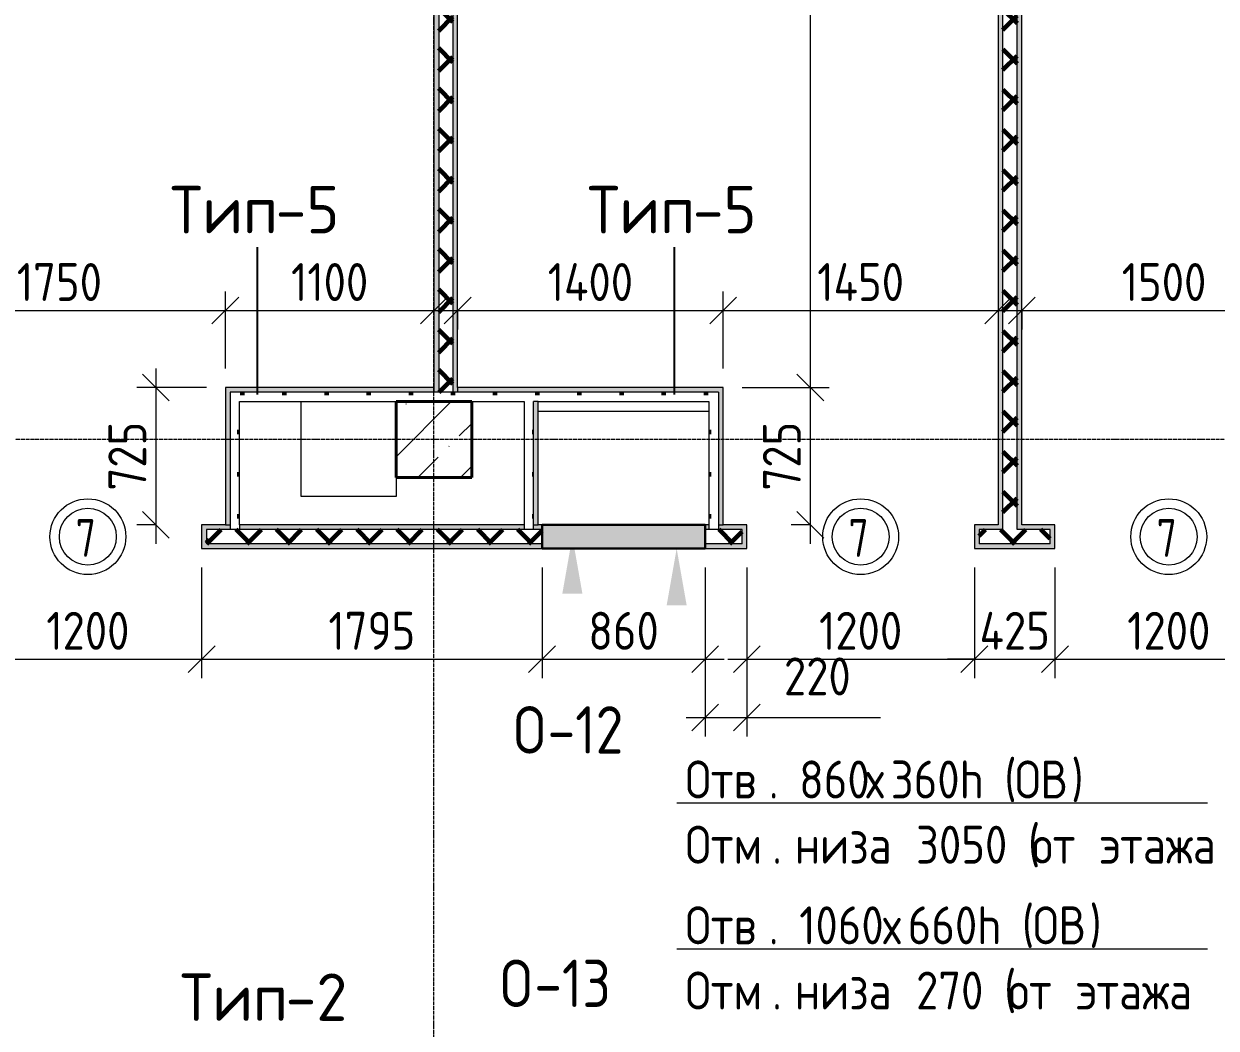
# Model space of a CAD drawing. Header units: millimetres. Extents: x -60946 to 138510, y -262288 to 24501.
# Drawn here: x 53447 to 59734, y -198328 to -193031 of the extents above; entities that cross this region are included whole.
import ezdxf

# ---------------------------------------------------------------- set-up
doc = ezdxf.new("R2010")
doc.units = ezdxf.units.MM
doc.linetypes.add('ADSK_Линия сетки', pattern=[25, 20, -2.5, 0, -2.5])
doc.linetypes.add('ADSK_Невидимые', pattern=[5, 3, -2])
for name, color, linetype, lineweight in [('2)Тип-2', 3, 'Continuous', 60), ('2)Тип-5', 1, 'Continuous', 60), ('Марки', 7, 'Continuous', 20), ('Марки дверей', 7, 'Continuous', 20), ('Несущие колонны', 7, 'Continuous', 18), ('Обобщенные модели', 7, 'ADSK_Невидимые', 18), ('Оси', 7, 'Continuous', 9), ('Перекрытие', 7, 'Continuous', 18), ('Размеры', 7, 'Continuous', 9), ('Стены внутренние', 7, 'Continuous', 18), ('Стены штриховка', 7, 'Continuous', 9), ('Узлы', 7, 'Continuous', 18)]:
    doc.layers.add(name, color=color, linetype=linetype, lineweight=lineweight)
doc.styles.add('GOST Common_2', font='', dxfattribs={"width": 0.9, "height": 250})
doc.styles.add('GOST Common_3', font='', dxfattribs={"width": 0.9, "height": 200})
doc.styles.add('GOST Common_4', font='', dxfattribs={"height": 250})
doc.styles.add('GOST Common_B', font='', dxfattribs={"width": 0.8, "height": 200})
doc.styles.get('GOST Common_2').set_extended_font_data('GOST Common')
doc.styles.get('GOST Common_3').set_extended_font_data('GOST Common')
doc.styles.get('GOST Common_4').set_extended_font_data('GOST Common')
doc.styles.get('GOST Common_B').set_extended_font_data('GOST Common', bold=True)
doc.dimstyles.new('ADSK_Основной_2_0', dxfattribs={"dimscale": 304.8, "dimtxt": 201.142999, "dimasz": 0.463911, "dimexe": 0.328084, "dimexo": 0.328084, "dimgap": 0.164042, "dimtad": 1, "dimdec": 3, "dimrnd": 0.001, "dimdsep": 46, "dimtxsty": 'GOST Common_3', "dimblk1": 'OBLIQUE', "dimblk2": 'OBLIQUE', "dimsah": 1, "dimcen": 0.09, "dimdle": 0.328084, "dimazin": 2, "dimtfac": 1, "dimtdec": 4, "dimtix": 1, "dimtmove": 0, "dimatfit": 3, "dimfxl": 1, "dimtvp": 1, "dimtolj": 1, "dimtzin": 0, "dimlwd": 20, "dimlwe": 20, "dimarcsym": 2})
doc.dimstyles.new('ADSK_Основной_2_0_1', dxfattribs={"dimscale": 304.8, "dimtxt": 201.142999, "dimasz": 0.463911, "dimexe": 0.328084, "dimexo": 0.328084, "dimgap": 0.164042, "dimtad": 1, "dimdec": 3, "dimrnd": 0.001, "dimdsep": 46, "dimtxsty": 'GOST Common_3', "dimblk1": 'OBLIQUE', "dimblk2": 'OBLIQUE', "dimsah": 1, "dimcen": 0.09, "dimdle": 0.328084, "dimazin": 2, "dimtfac": 1, "dimtdec": 4, "dimtix": 1, "dimtmove": 1, "dimatfit": 3, "dimfxl": 1, "dimtvp": 1, "dimtolj": 1, "dimtzin": 0, "dimlwd": 20, "dimlwe": 20, "dimarcsym": 2})
doc.dimstyles.new('ADSK_Основной_2_0_2', dxfattribs={"dimscale": 304.8, "dimtxt": 201.142999, "dimasz": 0.463911, "dimexe": 0.328084, "dimexo": 0.328084, "dimgap": 0.164042, "dimtad": 1, "dimdec": 3, "dimrnd": 0.001, "dimdsep": 46, "dimtxsty": 'GOST Common_3', "dimblk1": 'OBLIQUE', "dimblk2": 'OBLIQUE', "dimsah": 1, "dimcen": 0.09, "dimdle": 0.328084, "dimazin": 2, "dimtfac": 1, "dimtdec": 4, "dimtix": 1, "dimtmove": 0, "dimatfit": 3, "dimfxl": 1, "dimtvp": 1, "dimtolj": 1, "dimtzin": 0, "dimlwd": 20, "dimlwe": 20, "dimarcsym": 2})
pattern_1 = [(45, (9.36, -198628.46), (-106.066, 106.066), []), (135, (9.36, -198628.46), (-106.066, -106.066), [])]
pattern_2 = [(0, (9.36, -198628.46), (111.125, 111.125), [55.562, -166.688]), (90, (37.14, -198656.24), (-111.125, 111.125), [55.562, -166.688])]

# ---------------------------------------------------------------- blocks, each defined once
blk = doc.blocks.new('ADSK_КолоннаЖБ_Прямоугольная - 400x400 мм-1807143-Кладочный план 4-го этажа')
at = {"layer": 'Несущие колонны', "lineweight": 40}
for p, q in [((-200, 200), (200, 200)), ((-200, -200), (-200, 200)), ((200, 200), (200, -200)), ((200, -200), (-200, -200))]:
    blk.add_line(p, q, dxfattribs=at)
blk = doc.blocks.new('ADSK_ОбобщеннаяМодель_ОтверстиеПрямоугольное_вСтене - О-12_ОВ_в ГКЛ_860х360-4089083-Кладочный план 4-го этажа')
at = {"layer": 'Обобщенные модели'}
blk.add_hatch(color=256, dxfattribs=at).paths.add_polyline_path([(-309.7, 62.5), (-309.7, -62.5), (550.3, -62.5), (550.3, 62.5)])
at = {"layer": 'Узлы', "lineweight": 30}
for p, q in [((-309.7, -62.5), (-309.7, 62.5)), ((-309.7, 62.5), (550.3, 62.5)), ((550.3, 62.5), (550.3, -62.5)), ((550.3, -62.5), (-309.7, -62.5))]:
    blk.add_line(p, q, dxfattribs=at)
blk = doc.blocks.new('_Oblique')
at = {"color": 0, "linetype": 'ByBlock', "lineweight": -2}
blk.add_line((-0.5, -0.5), (0.5, 0.5), dxfattribs=at)
blk = doc.blocks.new('*D6035')
at = {"layer": 'Defpoints', "color": 0, "transparency": 16777216}
for p in [(53184.4, -195798.5), (54384.4, -195798.5), (54384.4, -196382.2)]:
    blk.add_point(p, dxfattribs=at)
at = {"layer": 'Размеры', "color": 0, "lineweight": 20, "transparency": 16777216}
for p, q in [((53184.4, -195898.5), (53184.4, -196482.2)), ((54384.4, -195898.5), (54384.4, -196482.2)), ((53084.4, -196382.2), (54484.4, -196382.2))]:
    blk.add_line(p, q, dxfattribs=at)
at = {"layer": 'Размеры', "color": 0, "lineweight": 20, "transparency": 16777216, "xscale": 141.4, "yscale": 141.4, "zscale": 141.4, "rotation": 180}
blk.add_blockref('_Oblique', (53184.4, -196382.2), dxfattribs=at)
at = {"layer": 'Размеры', "color": 0, "lineweight": 20, "transparency": 16777216, "xscale": 141.4, "yscale": 141.4, "zscale": 141.4}
blk.add_blockref('_Oblique', (54384.4, -196382.2), dxfattribs=at)
at = {"layer": 'Размеры', "color": 0, "lineweight": 9, "transparency": 16777216, "insert": (53784.4, -196232.2), "char_height": 200, "width": 560.473, "attachment_point": 5, "style": 'GOST Common_3'}
blk.add_mtext('\\A1;1200', dxfattribs=at)
blk = doc.blocks.new('*D6036')
at = {"layer": 'Defpoints', "color": 0, "transparency": 16777216}
for p in [(54384.4, -195798.5), (56179.4, -195798.5), (56179.4, -196382.2)]:
    blk.add_point(p, dxfattribs=at)
at = {"layer": 'Размеры', "color": 0, "lineweight": 20, "transparency": 16777216}
for p, q in [((54384.4, -195898.5), (54384.4, -196482.2)), ((56179.4, -195898.5), (56179.4, -196482.2)), ((54284.4, -196382.2), (56279.4, -196382.2))]:
    blk.add_line(p, q, dxfattribs=at)
at = {"layer": 'Размеры', "color": 0, "lineweight": 20, "transparency": 16777216, "xscale": 141.4, "yscale": 141.4, "zscale": 141.4, "rotation": 180}
blk.add_blockref('_Oblique', (54384.4, -196382.2), dxfattribs=at)
at = {"layer": 'Размеры', "color": 0, "lineweight": 20, "transparency": 16777216, "xscale": 141.4, "yscale": 141.4, "zscale": 141.4}
blk.add_blockref('_Oblique', (56179.4, -196382.2), dxfattribs=at)
at = {"layer": 'Размеры', "color": 0, "lineweight": 9, "transparency": 16777216, "insert": (55281.9, -196232.2), "char_height": 200, "width": 560.473, "attachment_point": 5, "style": 'GOST Common_3'}
blk.add_mtext('\\A1;1795', dxfattribs=at)
blk = doc.blocks.new('*D6037')
at = {"layer": 'Defpoints', "color": 0, "transparency": 16777216}
for p in [(56179.4, -195798.5), (57039.4, -195798.5), (57039.4, -196382.2)]:
    blk.add_point(p, dxfattribs=at)
at = {"layer": 'Размеры', "color": 0, "lineweight": 20, "transparency": 16777216}
for p, q in [((56179.4, -195898.5), (56179.4, -196482.2)), ((57039.4, -195898.5), (57039.4, -196482.2)), ((56079.4, -196382.2), (57139.4, -196382.2))]:
    blk.add_line(p, q, dxfattribs=at)
at = {"layer": 'Размеры', "color": 0, "lineweight": 20, "transparency": 16777216, "xscale": 141.4, "yscale": 141.4, "zscale": 141.4, "rotation": 180}
blk.add_blockref('_Oblique', (56179.4, -196382.2), dxfattribs=at)
at = {"layer": 'Размеры', "color": 0, "lineweight": 20, "transparency": 16777216, "xscale": 141.4, "yscale": 141.4, "zscale": 141.4}
blk.add_blockref('_Oblique', (57039.4, -196382.2), dxfattribs=at)
at = {"layer": 'Размеры', "color": 0, "lineweight": 9, "transparency": 16777216, "insert": (56609.4, -196232.2), "char_height": 200, "width": 454.106, "attachment_point": 5, "style": 'GOST Common_3'}
blk.add_mtext('\\A1;860', dxfattribs=at)
blk = doc.blocks.new('*D6038')
at = {"layer": 'Defpoints', "color": 0, "transparency": 16777216}
for p in [(57039.4, -195798.5), (57259.4, -195798.5), (57259.4, -196689.5)]:
    blk.add_point(p, dxfattribs=at)
at = {"layer": 'Размеры', "color": 0, "lineweight": 20, "transparency": 16777216}
for p, q in [((57039.4, -195898.5), (57039.4, -196789.5)), ((57259.4, -195898.5), (57259.4, -196789.5)), ((56939.4, -196689.5), (57259.4, -196689.5)), ((57259.4, -196689.5), (57963.6, -196689.5))]:
    blk.add_line(p, q, dxfattribs=at)
at = {"layer": 'Размеры', "color": 0, "lineweight": 20, "transparency": 16777216, "xscale": 141.4, "yscale": 141.4, "zscale": 141.4, "rotation": 180}
blk.add_blockref('_Oblique', (57039.4, -196689.5), dxfattribs=at)
at = {"layer": 'Размеры', "color": 0, "lineweight": 20, "transparency": 16777216, "xscale": 141.4, "yscale": 141.4, "zscale": 141.4}
blk.add_blockref('_Oblique', (57259.4, -196689.5), dxfattribs=at)
at = {"layer": 'Размеры', "color": 0, "lineweight": 9, "transparency": 16777216, "insert": (57455.1, -196372.8), "char_height": 200, "width": 454.106, "attachment_point": 1, "line_spacing_factor": 1.022761, "style": 'GOST Common_3'}
blk.add_mtext('\\A1;220', dxfattribs=at)
blk = doc.blocks.new('*D6039')
at = {"layer": 'Defpoints', "color": 0, "transparency": 16777216}
for p in [(57259.4, -195798.5), (58459.4, -195798.5), (58459.4, -196382.2)]:
    blk.add_point(p, dxfattribs=at)
at = {"layer": 'Размеры', "color": 0, "lineweight": 20, "transparency": 16777216}
for p, q in [((57259.4, -195898.5), (57259.4, -196482.2)), ((58459.4, -195898.5), (58459.4, -196482.2)), ((57159.4, -196382.2), (58559.4, -196382.2))]:
    blk.add_line(p, q, dxfattribs=at)
at = {"layer": 'Размеры', "color": 0, "lineweight": 20, "transparency": 16777216, "xscale": 141.4, "yscale": 141.4, "zscale": 141.4, "rotation": 180}
blk.add_blockref('_Oblique', (57259.4, -196382.2), dxfattribs=at)
at = {"layer": 'Размеры', "color": 0, "lineweight": 20, "transparency": 16777216, "xscale": 141.4, "yscale": 141.4, "zscale": 141.4}
blk.add_blockref('_Oblique', (58459.4, -196382.2), dxfattribs=at)
at = {"layer": 'Размеры', "color": 0, "lineweight": 9, "transparency": 16777216, "insert": (57859.4, -196232.2), "char_height": 200, "width": 560.473, "attachment_point": 5, "style": 'GOST Common_3'}
blk.add_mtext('\\A1;1200', dxfattribs=at)
blk = doc.blocks.new('*D6040')
at = {"layer": 'Defpoints', "color": 0, "transparency": 16777216}
for p in [(58459.4, -195798.5), (58884.4, -195798.5), (58884.4, -196382.2)]:
    blk.add_point(p, dxfattribs=at)
at = {"layer": 'Размеры', "color": 0, "lineweight": 20, "transparency": 16777216}
for p, q in [((58459.4, -195898.5), (58459.4, -196482.2)), ((58884.4, -195898.5), (58884.4, -196482.2)), ((58459.4, -196382.2), (58318, -196382.2)), ((58459.4, -196382.2), (58884.4, -196382.2)), ((58884.4, -196382.2), (59025.8, -196382.2))]:
    blk.add_line(p, q, dxfattribs=at)
at = {"layer": 'Размеры', "color": 0, "lineweight": 20, "transparency": 16777216, "xscale": 141.4, "yscale": 141.4, "zscale": 141.4}
blk.add_blockref('_Oblique', (58459.4, -196382.2), dxfattribs=at)
at = {"layer": 'Размеры', "color": 0, "lineweight": 20, "transparency": 16777216, "xscale": 141.4, "yscale": 141.4, "zscale": 141.4, "rotation": 180}
blk.add_blockref('_Oblique', (58884.4, -196382.2), dxfattribs=at)
at = {"layer": 'Размеры', "color": 0, "lineweight": 9, "transparency": 16777216, "insert": (58671.9, -196232.2), "char_height": 200, "width": 474.561, "attachment_point": 5, "style": 'GOST Common_3'}
blk.add_mtext('\\A1;425', dxfattribs=at)
blk = doc.blocks.new('*D6041')
at = {"layer": 'Defpoints', "color": 0, "transparency": 16777216}
for p in [(58884.4, -195798.5), (60084.4, -195798.5), (60084.4, -196382.2)]:
    blk.add_point(p, dxfattribs=at)
at = {"layer": 'Размеры', "color": 0, "lineweight": 20, "transparency": 16777216}
for p, q in [((58884.4, -195898.5), (58884.4, -196482.2)), ((60084.4, -195898.5), (60084.4, -196482.2)), ((58784.4, -196382.2), (60184.4, -196382.2))]:
    blk.add_line(p, q, dxfattribs=at)
at = {"layer": 'Размеры', "color": 0, "lineweight": 20, "transparency": 16777216, "xscale": 141.4, "yscale": 141.4, "zscale": 141.4, "rotation": 180}
blk.add_blockref('_Oblique', (58884.4, -196382.2), dxfattribs=at)
at = {"layer": 'Размеры', "color": 0, "lineweight": 20, "transparency": 16777216, "xscale": 141.4, "yscale": 141.4, "zscale": 141.4}
blk.add_blockref('_Oblique', (60084.4, -196382.2), dxfattribs=at)
at = {"layer": 'Размеры', "color": 0, "lineweight": 9, "transparency": 16777216, "insert": (59484.4, -196232.2), "char_height": 200, "width": 560.473, "attachment_point": 5, "style": 'GOST Common_3'}
blk.add_mtext('\\A1;1200', dxfattribs=at)
blk = doc.blocks.new('*D6259')
at = {"layer": 'Defpoints', "color": 0, "transparency": 16777216}
for p in [(52759.4, -194442.5), (54509.4, -194542.5), (54509.4, -194948.5)]:
    blk.add_point(p, dxfattribs=at)
at = {"layer": 'Размеры', "color": 0, "lineweight": 20, "transparency": 16777216}
for p, q in [((54509.4, -194848.5), (54509.4, -194442.5)), ((52659.4, -194542.5), (54609.4, -194542.5)), ((52759.4, -194542.5), (52759.4, -194642.5))]:
    blk.add_line(p, q, dxfattribs=at)
at = {"layer": 'Размеры', "color": 0, "lineweight": 20, "transparency": 16777216, "xscale": 141.4, "yscale": 141.4, "zscale": 141.4, "rotation": 180}
blk.add_blockref('_Oblique', (52759.4, -194542.5), dxfattribs=at)
at = {"layer": 'Размеры', "color": 0, "lineweight": 20, "transparency": 16777216, "xscale": 141.4, "yscale": 141.4, "zscale": 141.4}
blk.add_blockref('_Oblique', (54509.4, -194542.5), dxfattribs=at)
at = {"layer": 'Размеры', "color": 0, "lineweight": 9, "transparency": 16777216, "insert": (53634.4, -194392.5), "char_height": 200, "width": 560.473, "attachment_point": 5, "style": 'GOST Common_3'}
blk.add_mtext('\\A1;1750', dxfattribs=at)
blk = doc.blocks.new('*D6260')
at = {"layer": 'Defpoints', "color": 0, "transparency": 16777216}
for p in [(55609.4, -194442.5), (55609.4, -194542.5), (54509.4, -194948.5)]:
    blk.add_point(p, dxfattribs=at)
at = {"layer": 'Размеры', "color": 0, "lineweight": 20, "transparency": 16777216}
for p, q in [((54509.4, -194848.5), (54509.4, -194442.5)), ((54409.4, -194542.5), (55709.4, -194542.5)), ((55609.4, -194542.5), (55609.4, -194642.5))]:
    blk.add_line(p, q, dxfattribs=at)
at = {"layer": 'Размеры', "color": 0, "lineweight": 20, "transparency": 16777216, "xscale": 141.4, "yscale": 141.4, "zscale": 141.4, "rotation": 180}
blk.add_blockref('_Oblique', (54509.4, -194542.5), dxfattribs=at)
at = {"layer": 'Размеры', "color": 0, "lineweight": 20, "transparency": 16777216, "xscale": 141.4, "yscale": 141.4, "zscale": 141.4}
blk.add_blockref('_Oblique', (55609.4, -194542.5), dxfattribs=at)
at = {"layer": 'Размеры', "color": 0, "lineweight": 9, "transparency": 16777216, "insert": (55059.4, -194392.5), "char_height": 200, "width": 515.472, "attachment_point": 5, "style": 'GOST Common_3'}
blk.add_mtext('\\A1;1100', dxfattribs=at)
blk = doc.blocks.new('*D6261')
at = {"layer": 'Defpoints', "color": 0, "transparency": 16777216}
for p in [(55734.4, -194442.5), (57134.4, -194542.5), (57134.4, -194948.5)]:
    blk.add_point(p, dxfattribs=at)
at = {"layer": 'Размеры', "color": 0, "lineweight": 20, "transparency": 16777216}
for p, q in [((57134.4, -194848.5), (57134.4, -194442.5)), ((55634.4, -194542.5), (57234.4, -194542.5)), ((55734.4, -194542.5), (55734.4, -194642.5))]:
    blk.add_line(p, q, dxfattribs=at)
at = {"layer": 'Размеры', "color": 0, "lineweight": 20, "transparency": 16777216, "xscale": 141.4, "yscale": 141.4, "zscale": 141.4, "rotation": 180}
blk.add_blockref('_Oblique', (55734.4, -194542.5), dxfattribs=at)
at = {"layer": 'Размеры', "color": 0, "lineweight": 20, "transparency": 16777216, "xscale": 141.4, "yscale": 141.4, "zscale": 141.4}
blk.add_blockref('_Oblique', (57134.4, -194542.5), dxfattribs=at)
at = {"layer": 'Размеры', "color": 0, "lineweight": 9, "transparency": 16777216, "insert": (56434.4, -194392.5), "char_height": 200, "width": 580.928, "attachment_point": 5, "style": 'GOST Common_3'}
blk.add_mtext('\\A1;1400', dxfattribs=at)
blk = doc.blocks.new('*D6262')
at = {"layer": 'Defpoints', "color": 0, "transparency": 16777216}
for p in [(58584.4, -194442.5), (58584.4, -194542.5), (57134.4, -194948.5)]:
    blk.add_point(p, dxfattribs=at)
at = {"layer": 'Размеры', "color": 0, "lineweight": 20, "transparency": 16777216}
for p, q in [((57134.4, -194848.5), (57134.4, -194442.5)), ((57034.4, -194542.5), (58684.4, -194542.5)), ((58584.4, -194542.5), (58584.4, -194642.5))]:
    blk.add_line(p, q, dxfattribs=at)
at = {"layer": 'Размеры', "color": 0, "lineweight": 20, "transparency": 16777216, "xscale": 141.4, "yscale": 141.4, "zscale": 141.4, "rotation": 180}
blk.add_blockref('_Oblique', (57134.4, -194542.5), dxfattribs=at)
at = {"layer": 'Размеры', "color": 0, "lineweight": 20, "transparency": 16777216, "xscale": 141.4, "yscale": 141.4, "zscale": 141.4}
blk.add_blockref('_Oblique', (58584.4, -194542.5), dxfattribs=at)
at = {"layer": 'Размеры', "color": 0, "lineweight": 9, "transparency": 16777216, "insert": (57859.4, -194392.5), "char_height": 200, "width": 580.928, "attachment_point": 5, "style": 'GOST Common_3'}
blk.add_mtext('\\A1;1450', dxfattribs=at)
blk = doc.blocks.new('*D6263')
at = {"layer": 'Defpoints', "color": 0, "transparency": 16777216}
for p in [(58709.4, -194442.5), (60209.4, -194542.5), (60209.4, -194948.5)]:
    blk.add_point(p, dxfattribs=at)
at = {"layer": 'Размеры', "color": 0, "lineweight": 20, "transparency": 16777216}
for p, q in [((60209.4, -194848.5), (60209.4, -194442.5)), ((58609.4, -194542.5), (60309.4, -194542.5)), ((58709.4, -194542.5), (58709.4, -194642.5))]:
    blk.add_line(p, q, dxfattribs=at)
at = {"layer": 'Размеры', "color": 0, "lineweight": 20, "transparency": 16777216, "xscale": 141.4, "yscale": 141.4, "zscale": 141.4, "rotation": 180}
blk.add_blockref('_Oblique', (58709.4, -194542.5), dxfattribs=at)
at = {"layer": 'Размеры', "color": 0, "lineweight": 20, "transparency": 16777216, "xscale": 141.4, "yscale": 141.4, "zscale": 141.4}
blk.add_blockref('_Oblique', (60209.4, -194542.5), dxfattribs=at)
at = {"layer": 'Размеры', "color": 0, "lineweight": 9, "transparency": 16777216, "insert": (59459.4, -194392.5), "char_height": 200, "width": 560.473, "attachment_point": 5, "style": 'GOST Common_3'}
blk.add_mtext('\\A1;1500', dxfattribs=at)
blk = doc.blocks.new('*D6265')
at = {"layer": 'Defpoints', "color": 0, "transparency": 16777216}
for p in [(54509.4, -194948.5), (54142.5, -195673.5), (54242.5, -195673.5)]:
    blk.add_point(p, dxfattribs=at)
at = {"layer": 'Размеры', "color": 0, "lineweight": 20, "transparency": 16777216}
for p, q in [((54142.5, -194848.5), (54142.5, -195773.5)), ((54409.4, -194948.5), (54042.5, -194948.5)), ((54142.5, -195673.5), (54042.5, -195673.5))]:
    blk.add_line(p, q, dxfattribs=at)
at = {"layer": 'Размеры', "color": 0, "lineweight": 20, "transparency": 16777216, "xscale": 141.4, "yscale": 141.4, "zscale": 141.4}
for p, rotation in [((54142.5, -194948.5), 90), ((54142.5, -195673.5), 270)]:
    blk.add_blockref('_Oblique', p, dxfattribs=dict(at, rotation=rotation))
at = {"layer": 'Размеры', "color": 0, "lineweight": 9, "transparency": 16777216, "insert": (53992.5, -195311), "char_height": 200, "width": 454.106, "attachment_point": 5, "rotation": 90, "style": 'GOST Common_3'}
blk.add_mtext('\\A1;725', dxfattribs=at)
blk = doc.blocks.new('*D6267')
at = {"layer": 'Defpoints', "color": 0, "transparency": 16777216}
for p in [(55809.4, -189423.5), (57134.4, -194948.5), (57594, -194948.5)]:
    blk.add_point(p, dxfattribs=at)
at = {"layer": 'Размеры', "color": 0, "lineweight": 20, "transparency": 16777216}
for p, q in [((57594, -189323.5), (57594, -195048.5)), ((55909.4, -189423.5), (57694, -189423.5)), ((57234.4, -194948.5), (57694, -194948.5))]:
    blk.add_line(p, q, dxfattribs=at)
at = {"layer": 'Размеры', "color": 0, "lineweight": 20, "transparency": 16777216, "xscale": 141.4, "yscale": 141.4, "zscale": 141.4}
for p, rotation in [((57594, -189423.5), 90), ((57594, -194948.5), 270)]:
    blk.add_blockref('_Oblique', p, dxfattribs=dict(at, rotation=rotation))
at = {"layer": 'Размеры', "color": 0, "lineweight": 9, "transparency": 16777216, "insert": (57444, -192186), "char_height": 200, "width": 605.475, "attachment_point": 5, "rotation": 90, "style": 'GOST Common_3'}
blk.add_mtext('\\A1;5525', dxfattribs=at)
blk = doc.blocks.new('*D6268')
at = {"layer": 'Defpoints', "color": 0, "transparency": 16777216}
for p in [(57134.4, -194948.5), (57594, -195673.5), (57694, -195673.5)]:
    blk.add_point(p, dxfattribs=at)
at = {"layer": 'Размеры', "color": 0, "lineweight": 20, "transparency": 16777216}
for p, q in [((57594, -194848.5), (57594, -195773.5)), ((57234.4, -194948.5), (57694, -194948.5)), ((57594, -195673.5), (57494, -195673.5))]:
    blk.add_line(p, q, dxfattribs=at)
at = {"layer": 'Размеры', "color": 0, "lineweight": 20, "transparency": 16777216, "xscale": 141.4, "yscale": 141.4, "zscale": 141.4}
for p, rotation in [((57594, -194948.5), 90), ((57594, -195673.5), 270)]:
    blk.add_blockref('_Oblique', p, dxfattribs=dict(at, rotation=rotation))
at = {"layer": 'Размеры', "color": 0, "lineweight": 9, "transparency": 16777216, "insert": (57444, -195311), "char_height": 200, "width": 454.106, "attachment_point": 5, "rotation": 90, "style": 'GOST Common_3'}
blk.add_mtext('\\A1;725', dxfattribs=at)
blk = doc.blocks.new('М_двери1 - Марка экземпляра 2-3719212-Кладочный план 4-го этажа')
at = {"layer": 'Марки дверей'}
for radius in [2, 1.5]:
    blk.add_circle((0, 0), radius, dxfattribs=at)
blk = doc.blocks.new('ADSK_Марка_Отверстие - Полная марка_Отметка от этажа-157318-Кладочный план 4-го этажа')
at = {"layer": 'Марки'}
blk.add_line((0, 0), (28, 0), dxfattribs=at)

msp = doc.modelspace()

# ---------------------------------------------------------------- hatches: boundary and pattern name
at = {"layer": '2)Тип-2'}
for points in [[(58584.3615, -195673.4914), (58609.3615, -195673.4914), (58609.3615, -189273.4914), (58584.3615, -189273.4914), (58584.3615, -195092.7203)], [(58709.3615, -195673.4914), (58709.3615, -189273.4914), (58684.3615, -189273.4914), (58684.3615, -195673.4914)], [(55609.3615, -194973.4914), (55634.3615, -194973.4914), (55634.3615, -189448.4914), (55709.3615, -189448.4731), (55709.3615, -189423.4914), (55609.3615, -189423.4914), (55609.3615, -194948.4914)], [(55734.3615, -194973.4914), (55734.3615, -189423.4914), (55709.3615, -189423.4914), (55709.3615, -194973.4914)]]:
    msp.add_hatch(color=256, dxfattribs=at).paths.add_polyline_path(points)
h = msp.add_hatch(dxfattribs=at)
h.set_pattern_fill('FP_4', color=256, style=0, pattern_type=2)
h.set_pattern_definition(pattern_1)
h.paths.add_polyline_path([(58684.3615, -195698.4914), (58684.3615, -189273.4914), (58609.3615, -189273.4914), (58609.3615, -195698.4914)])
h = msp.add_hatch(dxfattribs=at)
h.set_pattern_fill('FP_4', color=256, style=0, pattern_type=2)
h.set_pattern_definition(pattern_1)
h.paths.add_polyline_path([(55634.3615, -194973.4914), (55709.3615, -194973.4914), (55709.3615, -189448.4914), (55634.3615, -189448.4914), (55634.3615, -194948.4914)])
h = msp.add_hatch(color=256, dxfattribs=at)
h.paths.add_polyline_path([(53184.3615, -195798.4914), (53184.3615, -195673.4914), (52734.3615, -195673.4914), (52734.3615, -195698.4914), (53159.3615, -195698.4914), (53159.3615, -195798.4914)])
h.paths.add_polyline_path([(54409.3615, -195798.4914), (54409.3615, -195698.4914), (54534.3615, -195698.4914), (54534.3615, -195673.4914), (54384.3615, -195673.4914), (54384.3615, -195798.4914)])
h.paths.add_polyline_path([(60084.3615, -195798.4914), (60109.3615, -195798.4914), (60109.3615, -195698.4914), (60234.3615, -195698.4914), (60234.3615, -195673.4914), (60084.3615, -195673.4914)])
h.paths.add_polyline_path([(52509.3615, -195798.4914), (52534.3615, -195798.4914), (52534.3615, -195698.4914), (52659.3615, -195698.4914), (52659.3615, -195673.4914), (52509.3615, -195673.4914)])
h.paths.add_polyline_path([(58484.3615, -195798.4914), (58484.3615, -195698.4914), (58609.3615, -195698.4914), (58609.3615, -195673.4914), (58459.3615, -195673.4914), (58459.3615, -195798.4914)])
h.paths.add_polyline_path([(51309.3615, -195798.4914), (51309.3615, -195673.4914), (51159.3615, -195673.4914), (51159.3615, -195698.4914), (51284.3615, -195698.4914), (51284.3615, -195798.4914)])
h.paths.add_polyline_path([(57259.3615, -195798.4914), (57259.3615, -195673.4914), (57109.3615, -195673.4914), (57109.3615, -195698.4914), (57234.3615, -195698.4914), (57234.3615, -195798.4914)])
h.paths.add_polyline_path([(58859.3615, -195798.4914), (58884.3615, -195798.4914), (58884.3615, -195673.4914), (58684.3615, -195673.4914), (58684.3615, -195698.4914), (58859.3615, -195698.4914), (58859.3615, -195773.4914)])
h.paths.add_polyline_path([(60284.3615, -195698.4914), (61559.3615, -195698.4914), (61559.3615, -195673.4914), (60284.3615, -195673.4914)])
h.paths.add_polyline_path([(56134.3615, -195698.4914), (56179.3615, -195698.4914), (56179.3615, -195673.4914), (56134.3615, -195673.4914)])
h.paths.add_polyline_path([(50322.5686, -195698.4914), (51109.3615, -195698.4914), (51109.3615, -195673.4914), (50134.3615, -195673.4914), (50134.3615, -195698.4914), (50234.3615, -195698.4914)])
h.paths.add_polyline_path([(57059.3615, -195698.4914), (57059.3615, -195673.4914), (57039.3615, -195673.4914), (57039.3615, -195698.4914)])
h.paths.add_polyline_path([(56084.3615, -195698.4914), (56084.3615, -195673.4914), (54584.3615, -195673.4914), (54584.3615, -195698.4914)])
h = msp.add_hatch(dxfattribs=at)
h.set_pattern_fill('FP_4', color=256, style=0, pattern_type=2)
h.set_pattern_definition(pattern_1)
h.paths.add_polyline_path([(60109.3615, -195773.4914), (61559.3615, -195773.4914), (61559.3615, -195698.4914), (60109.3615, -195698.4914)])
h.paths.add_polyline_path([(58859.3615, -195773.4914), (58859.3615, -195698.4914), (58484.3615, -195698.4914), (58484.3615, -195773.4914)])
h.paths.add_polyline_path([(51147.6101, -195773.4914), (51284.3615, -195773.4914), (51284.3615, -195698.4914), (50209.3615, -195698.4914), (50209.3615, -195773.4914), (50322.5686, -195773.4914)])
h.paths.add_polyline_path([(52534.3615, -195773.4914), (53159.3615, -195773.4914), (53159.3615, -195698.4914), (52534.3615, -195698.4914)])
h.paths.add_polyline_path([(54409.3615, -195773.4914), (56179.3615, -195773.4914), (56179.3615, -195698.4914), (54409.3615, -195698.4914)])
h.paths.add_polyline_path([(57234.3615, -195773.4914), (57234.3615, -195698.4914), (57039.3615, -195698.4914), (57039.3615, -195773.4914)])
h = msp.add_hatch(color=256, dxfattribs=at)
h.paths.add_polyline_path([(61559.3615, -195798.4914), (61559.3615, -195773.4914), (60109.3615, -195773.4914), (60109.3615, -195798.4914), (61048.1079, -195798.4914)])
h.paths.add_polyline_path([(50322.5686, -195798.4914), (51284.3615, -195798.4914), (51284.3615, -195773.4914), (50234.3615, -195773.4914), (50234.3615, -195798.4914)])
h.paths.add_polyline_path([(56097.859, -195798.4914), (56179.3615, -195798.4914), (56179.3615, -195773.4914), (54409.3615, -195773.4914), (54409.3615, -195798.4914), (54447.7761, -195798.4914)])
h.paths.add_polyline_path([(58859.3615, -195798.4914), (58859.3615, -195773.4914), (58484.3615, -195773.4914), (58484.3615, -195798.4914)])
h.paths.add_polyline_path([(52534.3615, -195798.4914), (53159.3615, -195798.4914), (53159.3615, -195773.4914), (52534.3615, -195773.4914)])
h.paths.add_polyline_path([(57234.3615, -195798.4914), (57234.3615, -195773.4914), (57039.3615, -195773.4914), (57039.3615, -195798.4914)])
at = {"layer": '2)Тип-5', "true_color": 0xd50000}
for points in [[(54509.3615, -194973.4914), (55609.3615, -194973.4914), (55609.3615, -194948.4914), (54509.3615, -194948.4914)], [(57134.3615, -194973.4914), (57134.3615, -194948.4914), (55734.3615, -194948.4914), (55734.3615, -194973.4914), (57109.3615, -194973.4914)], [(54509.3615, -195673.4914), (54534.3615, -195673.4914), (54534.3615, -194973.4914), (54509.3615, -194973.4914), (54509.3615, -195092.7203)], [(56159.3615, -195673.4914), (56159.3615, -195023.4914), (56134.3615, -195023.4914), (56134.3615, -195673.4914)], [(57134.3615, -195673.4914), (57134.3615, -194973.4914), (57109.3615, -194973.4914), (57109.3615, -195673.4914)]]:
    msp.add_hatch(color=12, dxfattribs=at).paths.add_polyline_path(points)
h = msp.add_hatch(dxfattribs=at)
h.set_pattern_fill('FP_7', color=12, style=0, pattern_type=2)
h.set_pattern_definition(pattern_2)
h.paths.add_polyline_path([(54584.3615, -195023.4914), (55709.3615, -195023.4914), (55709.3615, -194973.4914), (54534.3615, -194973.4914), (54534.3615, -195023.4914)])
h = msp.add_hatch(dxfattribs=at)
h.set_pattern_fill('FP_7', color=12, style=0, pattern_type=2)
h.set_pattern_definition(pattern_2)
h.paths.add_polyline_path([(54584.3615, -195698.4914), (54584.3615, -195023.4914), (54534.3615, -195023.4914), (54534.3615, -195698.4914)])
h = msp.add_hatch(dxfattribs=at)
h.set_pattern_fill('FP_7', color=12, style=0, pattern_type=2)
h.set_pattern_definition(pattern_2)
h.paths.add_polyline_path([(57059.3615, -195023.4914), (57109.3615, -195023.4914), (57109.3615, -194973.4914), (55709.3615, -194973.4914), (55709.3615, -195023.4914), (56159.3615, -195023.4914)])
h = msp.add_hatch(dxfattribs=at)
h.set_pattern_fill('FP_7', color=12, style=0, pattern_type=2)
h.set_pattern_definition(pattern_2)
h.paths.add_polyline_path([(56084.3615, -195698.4914), (56134.3615, -195698.4914), (56134.3615, -195023.4914), (56084.3615, -195023.4914), (56084.3615, -195673.4914)])
h = msp.add_hatch(dxfattribs=at)
h.set_pattern_fill('FP_7', color=12, style=0, pattern_type=2)
h.set_pattern_definition(pattern_2)
h.paths.add_polyline_path([(57059.3615, -195698.4914), (57109.3615, -195698.4914), (57109.3615, -195023.4914), (57059.3615, -195023.4914), (57059.3615, -195673.4914)])
at = {"layer": 'Марки'}
for points in [[(56339.3615, -195735.9914), (56286.4634, -196035.9914), (56392.2596, -196035.9914)], [(56889.3615, -195798.4914), (56836.4634, -196098.4914), (56942.2596, -196098.4914)]]:
    msp.add_hatch(color=256, dxfattribs=at).paths.add_polyline_path(points)
at = {"layer": 'Несущие колонны', "lineweight": 9}
h = msp.add_hatch(dxfattribs=at)
h.set_pattern_fill('FP_1', color=256, style=0, pattern_type=2)
h.set_pattern_definition([(45, (9.36, -198628.46), (-224.5064, 224.5064), []), (45, (233.87, -198628.46), (-224.5064, 224.5064), [396.875, -79.375, 3.353, -76.022])])
h.paths.add_polyline_path([(55409.3615, -195423.4914), (55809.3615, -195423.4914), (55809.3615, -195023.4914), (55409.3615, -195023.4914), (55409.3615, -195092.7203)])

# ---------------------------------------------------------------- linework, layer by layer
at = {"layer": '2)Тип-5', "lineweight": 25}
for p, q in [((54678.7555, -194985.9914), (54678.7555, -194208.2069)), ((56878.7311, -194985.9914), (56878.7311, -194208.2069))]:
    msp.add_line(p, q, dxfattribs=at)
at = {"layer": 'Несущие колонны', "lineweight": 9}
for p, q in [((55809.3615, -195023.4914), (55409.3615, -195023.4914)), ((55409.3615, -195023.4914), (55409.3615, -195423.4914)), ((55809.3615, -195423.4914), (55809.3615, -195023.4914)), ((55409.3615, -195423.4914), (55809.3615, -195423.4914))]:
    msp.add_line(p, q, dxfattribs=at)
at = {"layer": 'Оси', "linetype": 'ADSK_Линия сетки', "lineweight": 5}
for p, q in [((55609.3615, -209602.3427), (55609.3615, -188601.0153)), ((62563.3938, -195223.4914), (-25230.7352, -195223.4914))]:
    msp.add_line(p, q, dxfattribs=at)
at = {"layer": 'Перекрытие'}
for p, q in [((54909.3615, -195523.4914), (54909.3615, -195023.4914)), ((56159.3615, -195073.4914), (57059.3615, -195073.4914)), ((55409.3615, -195423.4914), (55409.3615, -195523.4914)), ((55409.3615, -195523.4914), (54909.3615, -195523.4914))]:
    msp.add_line(p, q, dxfattribs=at)
at = {"layer": 'Стены внутренние', "lineweight": 5}
for p, q in [((58584.3615, -189273.4914), (58584.3615, -195673.4914)), ((58709.3615, -195673.4914), (58709.3615, -189273.4914)), ((55609.3615, -189423.4914), (55609.3615, -194948.4914)), ((55734.3615, -194948.4914), (55734.3615, -189423.4914)), ((55609.3615, -194948.4914), (54509.3615, -194948.4914)), ((54509.3615, -194948.4914), (54509.3615, -195673.4914)), ((57134.3615, -194948.4914), (55734.3615, -194948.4914)), ((57134.3615, -195673.4914), (57134.3615, -194948.4914)), ((54584.3615, -195023.4914), (56084.3615, -195023.4914)), ((54584.3615, -195673.4914), (54584.3615, -195023.4914)), ((56084.3615, -195023.4914), (56084.3615, -195673.4914)), ((56159.3615, -195673.4914), (56159.3615, -195023.4914)), ((56159.3615, -195023.4914), (57059.3615, -195023.4914)), ((57059.3615, -195023.4914), (57059.3615, -195673.4914)), ((54509.3615, -195673.4914), (54384.3615, -195673.4914)), ((54384.3615, -195673.4914), (54384.3615, -195798.4914)), ((56084.3615, -195673.4914), (54584.3615, -195673.4914)), ((56179.3615, -195673.4914), (56159.3615, -195673.4914)), ((57059.3615, -195673.4914), (57039.3615, -195673.4914)), ((57259.3615, -195673.4914), (57134.3615, -195673.4914)), ((57259.3615, -195798.4914), (57259.3615, -195673.4914)), ((58584.3615, -195673.4914), (58459.3615, -195673.4914)), ((58459.3615, -195673.4914), (58459.3615, -195798.4914)), ((58884.3615, -195673.4914), (58709.3615, -195673.4914)), ((58884.3615, -195798.4914), (58884.3615, -195673.4914)), ((54384.3615, -195798.4914), (56179.3615, -195798.4914)), ((57039.3615, -195798.4914), (57259.3615, -195798.4914)), ((58459.3615, -195798.4914), (58884.3615, -195798.4914))]:
    msp.add_line(p, q, dxfattribs=at)
at = {"layer": 'Стены штриховка', "lineweight": 9}
for p, q in [((58609.3615, -195698.4914), (58609.3615, -189273.4914)), ((58684.3615, -195698.4914), (58684.3615, -189273.4914)), ((55634.3615, -189448.4914), (55634.3615, -194973.4914)), ((55709.3615, -189448.4914), (55709.3615, -194973.4914)), ((55609.3615, -194948.4914), (55609.3615, -194973.4914)), ((55734.3615, -194948.4914), (55734.3615, -194973.4914)), ((54534.3615, -194973.4914), (54534.3615, -195698.4914)), ((57109.3615, -194973.4914), (54534.3615, -194973.4914)), ((56134.3615, -195698.4914), (56134.3615, -195023.4914)), ((56159.3615, -195023.4914), (56134.3615, -195023.4914)), ((57109.3615, -194973.4914), (57109.3615, -195698.4914)), ((56179.3615, -195698.4914), (54409.3615, -195698.4914)), ((54409.3615, -195698.4914), (54409.3615, -195773.4914)), ((54509.3615, -195673.4914), (54534.3615, -195673.4914)), ((54584.3615, -195673.4914), (54584.3615, -195698.4914)), ((56084.3615, -195673.4914), (56084.3615, -195698.4914)), ((56134.3615, -195673.4914), (56159.3615, -195673.4914)), ((57234.3615, -195698.4914), (57039.3615, -195698.4914)), ((57059.3615, -195673.4914), (57059.3615, -195698.4914)), ((57109.3615, -195673.4914), (57134.3615, -195673.4914)), ((57234.3615, -195773.4914), (57234.3615, -195698.4914)), ((58609.3615, -195698.4914), (58484.3615, -195698.4914)), ((58484.3615, -195698.4914), (58484.3615, -195773.4914)), ((58859.3615, -195698.4914), (58684.3615, -195698.4914)), ((58859.3615, -195773.4914), (58859.3615, -195698.4914)), ((56179.3615, -195773.4914), (54409.3615, -195773.4914)), ((57234.3615, -195773.4914), (57039.3615, -195773.4914)), ((58859.3615, -195773.4914), (58484.3615, -195773.4914))]:
    msp.add_line(p, q, dxfattribs=at)

# ---------------------------------------------------------------- block references
at = {"layer": 'Марки', "xscale": 99.99999999999993, "yscale": 99.99999999999993, "zscale": 99.99999999999993}
for p in [(56889.3615, -197139.9591), (56889.3615, -197909.2376)]:
    msp.add_blockref('ADSK_Марка_Отверстие - Полная марка_Отметка от этажа-157318-Кладочный план 4-го этажа', p, dxfattribs=at)
at = {"layer": 'Марки дверей', "xscale": 99.99999999999993, "yscale": 99.99999999999993, "zscale": 99.99999999999993}
for p in [(53784.3615, -195735.9914), (57859.3615, -195735.9914), (59484.3615, -195735.9914)]:
    msp.add_blockref('М_двери1 - Марка экземпляра 2-3719212-Кладочный план 4-го этажа', p, dxfattribs=at)
at = {"layer": 'Несущие колонны', "lineweight": 9, "rotation": 89.9999999999999}
msp.add_blockref('ADSK_КолоннаЖБ_Прямоугольная - 400x400 мм-1807143-Кладочный план 4-го этажа', (55609.3615, -195223.4914), dxfattribs=at)
at = {"layer": 'Обобщенные модели', "color": 7, "true_color": 0xffffff, "rotation": 180}
msp.add_blockref('ADSK_ОбобщеннаяМодель_ОтверстиеПрямоугольное_вСтене - О-12_ОВ_в ГКЛ_860х360-4089083-Кладочный план 4-го этажа', (56729.6634, -195735.9914), dxfattribs=at)

# ---------------------------------------------------------------- texts
at = {"layer": '2)Тип-2', "color": 116, "lineweight": 9, "true_color": 0x008040, "char_height": 250, "attachment_point": 1, "style": 'GOST Common_4'}
for s, insert, width in [('Тип', (54271.2891, -198039.8342), 673.4175), ('-2', (54826.9141, -198039.8342), 432.91125)]:
    msp.add_mtext(s, dxfattribs=dict(at, insert=insert, width=width))
at = {"layer": '2)Тип-5', "color": 116, "lineweight": 9, "true_color": 0x008040, "char_height": 250, "attachment_point": 1, "style": 'GOST Common_4'}
for s, insert, width in [('Тип', (54218.7555, -193885.7798), 673.4175), ('-5', (54774.3805, -193885.7798), 432.91125), ('Тип', (56418.7311, -193885.7798), 673.4175), ('-5', (56974.3561, -193885.7798), 432.91125)]:
    msp.add_mtext(s, dxfattribs=dict(at, insert=insert, width=width))
at = {"layer": 'Марки', "lineweight": 9, "attachment_point": 1}
for s, insert, char_height, width, style in [('\\fGOST Common|b0|i0|c204|p34|;\\W.9;О', (56029.7615, -196630.0775), 250, 216.455625, 'GOST Common_2'), ('-12', (56208.3553, -196630.0775), 250, 526.708687, 'GOST Common_2'), ('Отв', (56935.1283, -196916.6666), 200, 533.923875, 'GOST Common_3'), ('. 860', (57375.6596, -196916.6666), 200, 620.506125, 'GOST Common_3'), ('360h (', (58018.5971, -196916.6666), 200, 793.670625, 'GOST Common_3'), ('ОВ', (58673.4408, -196916.6666), 200, 360.759375, 'GOST Common_3'), ('\\fGOST Common|b0|i0|c204|p34|;\\W.9;)', (58971.0971, -196916.6666), 200, 86.58225, 'GOST Common_3'), ('\\fGOST Common|b0|i0|c204|p34|;\\W.9;х', (57887.6283, -196916.6666), 200, 158.734125, 'GOST Common_3'), ('Отм', (56935.1283, -197260.6249), 200, 555.569437, 'GOST Common_3'), ('низа', (57512.5815, -197260.6249), 200, 642.151687, 'GOST Common_3'), (' 3050 (', (58042.4096, -197260.6249), 200, 873.037687, 'GOST Common_3'), ('от', (58762.7377, -197260.6249), 200, 353.544187, 'GOST Common_3'), ('этажа', (59119.9252, -197260.6249), 200, 909.113625, 'GOST Common_3'), ('. ', (57393.519, -197260.6249), 200, 144.30375, 'GOST Common_3'), ('660h (', (58107.894, -197685.945), 200, 800.885812, 'GOST Common_3'), ('\\fGOST Common|b0|i0|c204|p34|;\\W.9;)', (59066.3471, -197685.945), 200, 86.58225, 'GOST Common_3'), ('Отв', (56935.1283, -197685.945), 200, 533.923875, 'GOST Common_3'), ('. 1060', (57375.6596, -197685.945), 200, 728.733937, 'GOST Common_3'), ('ОВ', (58768.6908, -197685.945), 200, 360.759375, 'GOST Common_3'), ('\\fGOST Common|b0|i0|c204|p34|;\\W.9;х', (57976.9252, -197685.945), 200, 158.734125, 'GOST Common_3'), ('\\fGOST Common|b0|i0|c204|p34|;\\W.9;О', (55959.6037, -197967.0908), 250, 216.455625, 'GOST Common_2'), ('-13', (56138.1974, -197967.0908), 250, 526.708687, 'GOST Common_2'), ('Отм', (56935.1283, -198029.9033), 200, 555.569437, 'GOST Common_3'), (' 270 (', (58042.4096, -198029.9033), 200, 721.51875, 'GOST Common_3'), ('низа', (57512.5815, -198029.9033), 200, 642.151687, 'GOST Common_3'), ('от', (58637.7221, -198029.9033), 200, 353.544187, 'GOST Common_3'), ('этажа', (58994.9096, -198029.9033), 200, 909.113625, 'GOST Common_3'), ('. ', (57393.519, -198029.9033), 200, 144.30375, 'GOST Common_3')]:
    msp.add_mtext(s, dxfattribs=dict(at, insert=insert, char_height=char_height, width=width, style=style))
at = {"layer": 'Марки дверей', "lineweight": 5, "char_height": 200, "width": 147.5105, "attachment_point": 1, "style": 'GOST Common_B'}
for insert in [(53720.3041, -195642.3325), (57795.3041, -195642.3325), (59420.3041, -195642.3325)]:
    msp.add_mtext('\\fGOST Common|b1|i0|c204|p34|;\\W.8;7', dxfattribs=dict(at, insert=insert))

# ---------------------------------------------------------------- dimensions: what is measured, and where the dimension line sits
at = {"layer": 'Размеры', "lineweight": 9}
for base, p1, p2, override, picture, middle in [((57593.9942, -194948.4914), (55809.3615, -189423.4914), (57134.3615, -194948.4914), {"dimpost": '<>', "dimfxl": 5681.659089}, '*D6267', (57443.9942, -192185.9914)), ((54142.5473, -195673.4914), (54509.3615, -194948.4914), (54242.5322, -195673.4914), {"dimpost": '<>', "dimfxl": 772.543125}, '*D6265', (53992.5473, -195310.9914)), ((57593.9942, -195673.4914), (57134.3615, -194948.4914), (57693.9791, -195673.4914), {"dimpost": '<>', "dimfxl": 915.858551}, '*D6268', (57443.9942, -195310.9914))]:
    dim = msp.add_linear_dim(base=base, p1=p1, p2=p2, angle=90, dimstyle='ADSK_Основной_2_0_2', override=override, dxfattribs=at)
    dim.commit()
    dim.dimension.update_dxf_attribs({"geometry": picture, "text_midpoint": middle})
for base, p1, p2, dimstyle, override, picture, middle in [((54509.3615, -194542.4782), (52759.3615, -194442.4933), (54509.3615, -194948.4914), 'ADSK_Основной_2_0_2', {"dimpost": '<>', "dimfxl": 1821.684397}, '*D6259', (53634.3615, -194392.4782)), ((55609.3615, -194542.4782), (54509.3615, -194948.4914), (55609.3615, -194442.4933), 'ADSK_Основной_2_0_2', {"dimpost": '<>', "dimfxl": 1210.798927}, '*D6260', (55059.3615, -194392.4782)), ((57134.3615, -194542.4782), (55734.3615, -194442.4933), (57134.3615, -194948.4914), 'ADSK_Основной_2_0_2', {"dimpost": '<>', "dimfxl": 1488.634959}, '*D6261', (56434.3615, -194392.4782)), ((58584.3615, -194542.4782), (57134.3615, -194948.4914), (58584.3615, -194442.4933), 'ADSK_Основной_2_0_2', {"dimpost": '<>', "dimfxl": 1535.751947}, '*D6262', (57859.3615, -194392.4782)), ((60209.3615, -194542.4782), (58709.3615, -194442.4933), (60209.3615, -194948.4914), 'ADSK_Основной_2_0_2', {"dimpost": '<>', "dimfxl": 1583.045812}, '*D6263', (59459.3615, -194392.4782)), ((54384.3615, -196382.2452), (53184.3615, -195798.4914), (54384.3615, -195798.4914), 'ADSK_Основной_2_0_1', {"dimpost": '<>', "dimfxl": 1200}, '*D6035', (53784.3615, -196232.2452)), ((56179.3615, -196382.2452), (54384.3615, -195798.4914), (56179.3615, -195798.4914), 'ADSK_Основной_2_0_1', {"dimpost": '<>', "dimfxl": 1795}, '*D6036', (55281.8615, -196232.2452)), ((57039.3615, -196382.2452), (56179.3615, -195798.4914), (57039.3615, -195798.4914), 'ADSK_Основной_2_0_1', {"dimpost": '<>', "dimfxl": 860}, '*D6037', (56609.3615, -196232.2452)), ((58459.3615, -196382.2452), (57259.3615, -195798.4914), (58459.3615, -195798.4914), 'ADSK_Основной_2_0_1', {"dimpost": '<>', "dimfxl": 1200}, '*D6039', (57859.3615, -196232.2452)), ((58884.3615, -196382.2452), (58459.3615, -195798.4914), (58884.3615, -195798.4914), 'ADSK_Основной_2_0_1', {"dimpost": '<>', "dimfxl": 425}, '*D6040', (58671.8615, -196232.2452)), ((60084.3615, -196382.2452), (58884.3615, -195798.4914), (60084.3615, -195798.4914), 'ADSK_Основной_2_0_1', {"dimpost": '<>', "dimfxl": 1200}, '*D6041', (59484.3615, -196232.2452))]:
    dim = msp.add_linear_dim(base=base, p1=p1, p2=p2, dimstyle=dimstyle, override=override, dxfattribs=at)
    dim.commit()
    dim.dimension.update_dxf_attribs({"geometry": picture, "text_midpoint": middle})
dim = msp.add_linear_dim(base=(57259.3615, -196689.5066), p1=(57039.3615, -195798.4914), p2=(57259.3615, -195798.4914), dimstyle='ADSK_Основной_2_0', override={"dimpost": '<>', "dimfxl": 220}, dxfattribs=at)
dim.commit()
dim.dimension.update_dxf_attribs({"geometry": '*D6038', "text_midpoint": (57682.1901, -196689.5066), "dimtype": 160})

doc.saveas('drawing.dxf')
